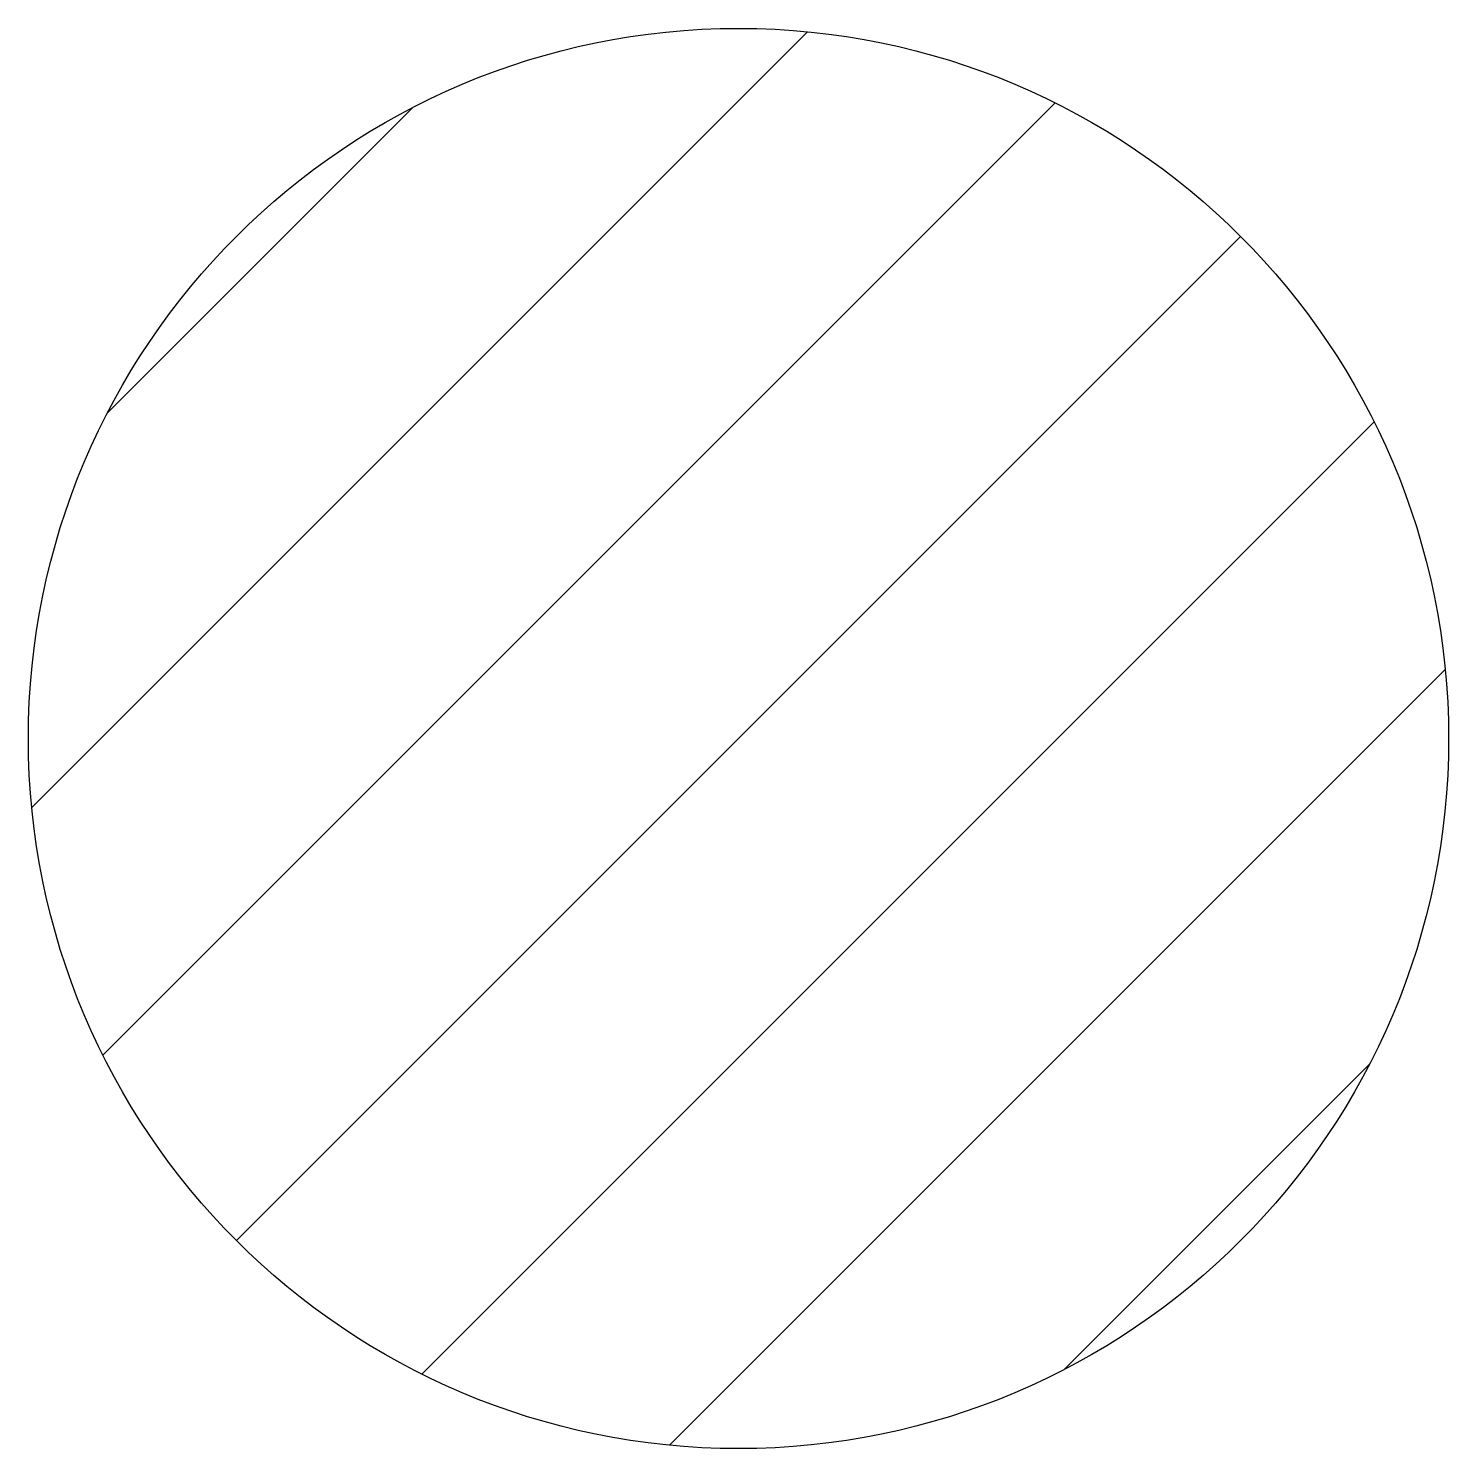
# Model space of a CAD drawing. Extents: x -1.25 to 1.25, y -1.25 to 1.25.
import ezdxf

# ---------------------------------------------------------------- set-up
doc = ezdxf.new("R2010")
doc.units = 0

msp = doc.modelspace()

# ---------------------------------------------------------------- linework, layer by layer
for p, q in [((-1.2441, -0.1215), (0.1215, 1.2441)), ((-1.1188, -0.5575), (0.5575, 1.1188)), ((-1.1111, 0.5727), (-0.5727, 1.1111)), ((-0.8839, -0.8839), (0.8839, 0.8839)), ((-0.5575, -1.1188), (1.1188, 0.5575)), ((-0.1215, -1.2441), (1.2441, 0.1215)), ((0.5727, -1.1111), (1.1111, -0.5727))]:
    msp.add_line(p, q)
msp.add_circle((0, 0), 1.25)

doc.saveas('drawing.dxf')
